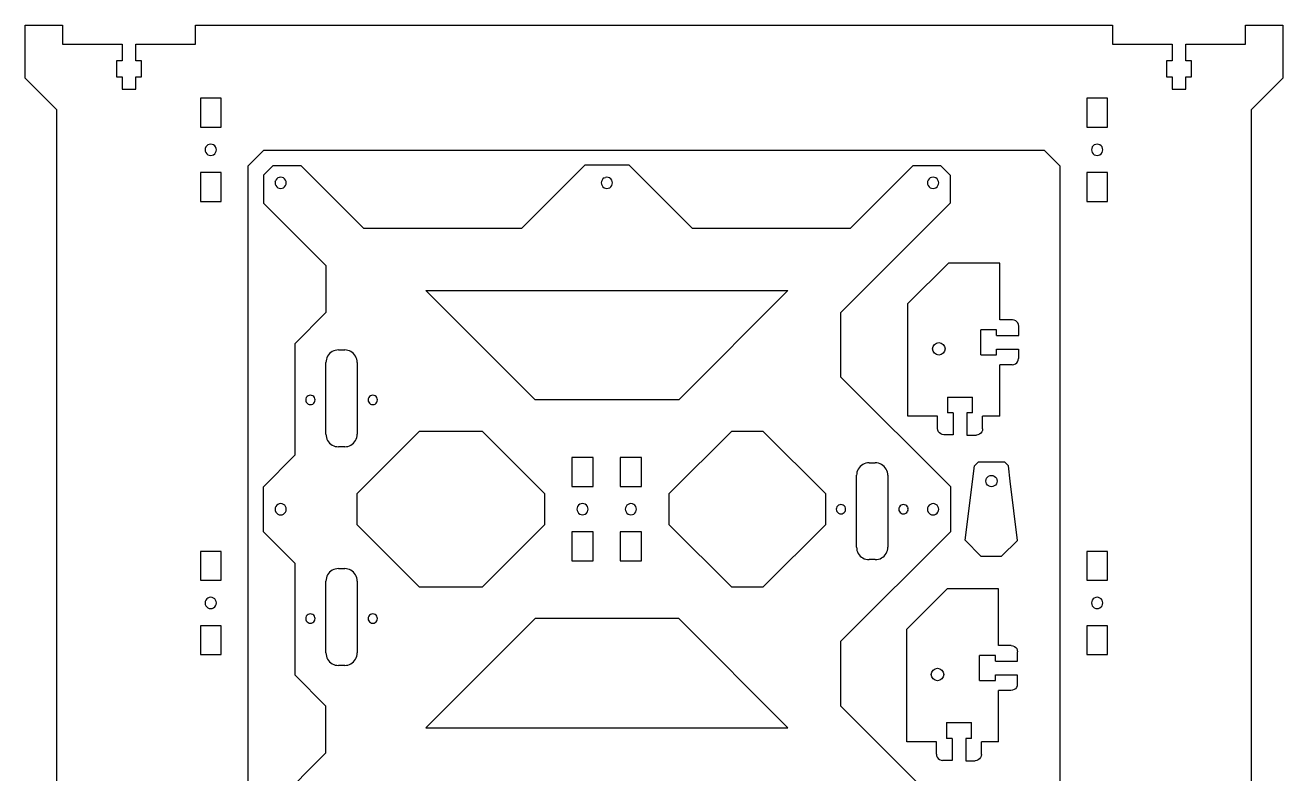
# Model space of a CAD drawing. Header units: inches. Extents: x 17 to 420, y -45 to 373.
# Drawn here: x 16.9 to 419.8, y 133.5 to 373.2 of the extents above; entities that cross this region are included whole.
import ezdxf

# ---------------------------------------------------------------- set-up
doc = ezdxf.new("R2010")
doc.units = ezdxf.units.IN
doc.header["$MEASUREMENT"] = 0

msp = doc.modelspace()

# ---------------------------------------------------------------- linework, layer by layer
for p, q in [((16.87, 373.2), (28.87, 373.2)), ((16.87, 356.2), (16.87, 373.2)), ((28.87, 373.2), (28.87, 367.1)), ((71.47, 367.1), (71.47, 373.2)), ((71.47, 373.2), (365.22, 373.2)), ((365.22, 373.2), (365.22, 367.1)), ((407.82, 367.1), (407.82, 373.2)), ((407.82, 373.2), (419.82, 373.2)), ((419.82, 373.2), (419.82, 356.2)), ((28.87, 367.1), (47.97, 367.1)), ((47.97, 367.1), (47.97, 361.8)), ((52.37, 367.1), (71.47, 367.1)), ((52.37, 361.8), (52.37, 367.1)), ((365.22, 367.1), (384.32, 367.1)), ((384.32, 367.1), (384.32, 361.8)), ((388.72, 367.1), (407.82, 367.1)), ((388.72, 361.8), (388.72, 367.1)), ((46.17, 361.8), (46.17, 356.7)), ((47.97, 361.8), (46.17, 361.8)), ((54.17, 361.8), (52.37, 361.8)), ((54.17, 356.7), (54.17, 361.8)), ((384.32, 361.8), (382.52, 361.8)), ((382.52, 361.8), (382.52, 356.7)), ((390.52, 361.8), (388.72, 361.8)), ((390.52, 356.7), (390.52, 361.8)), ((16.87, 356.2), (26.87, 346.2)), ((46.17, 356.7), (47.97, 356.7)), ((47.97, 356.7), (47.97, 352.75)), ((52.37, 356.7), (54.17, 356.7)), ((52.37, 352.75), (52.37, 356.7)), ((382.52, 356.7), (384.32, 356.7)), ((384.32, 356.7), (384.32, 352.75)), ((388.72, 352.75), (388.72, 356.7)), ((388.72, 356.7), (390.52, 356.7)), ((409.82, 346.2), (419.82, 356.2)), ((47.97, 352.75), (52.37, 352.75)), ((384.32, 352.75), (388.72, 352.75)), ((79.62, 349.79), (73.02, 349.79)), ((73.02, 349.79), (73.02, 340.59)), ((79.62, 340.59), (79.62, 349.79)), ((357.02, 349.79), (357.02, 340.59)), ((363.62, 349.79), (357.02, 349.79)), ((363.62, 340.59), (363.62, 349.79)), ((26.87, 346.2), (26.87, 71.7)), ((409.82, 71.7), (409.82, 346.2)), ((73.02, 340.59), (79.62, 340.59)), ((357.02, 340.59), (363.62, 340.59)), ((75.04, 334.57), (74.76, 334.19)), ((75.42, 334.85), (75.04, 334.57)), ((75.85, 335.03), (75.42, 334.85)), ((76.32, 335.09), (75.85, 335.03)), ((76.78, 335.03), (76.32, 335.09)), ((77.22, 334.85), (76.78, 335.03)), ((77.59, 334.57), (77.22, 334.85)), ((77.88, 334.19), (77.59, 334.57)), ((359.04, 334.57), (358.76, 334.19)), ((359.42, 334.85), (359.04, 334.57)), ((359.85, 335.03), (359.42, 334.85)), ((360.32, 335.09), (359.85, 335.03)), ((360.78, 335.03), (360.32, 335.09)), ((361.22, 334.85), (360.78, 335.03)), ((361.59, 334.57), (361.22, 334.85)), ((361.88, 334.19), (361.59, 334.57)), ((74.58, 333.76), (74.52, 333.29)), ((74.52, 333.29), (74.58, 332.82)), ((74.76, 334.19), (74.58, 333.76)), ((74.58, 332.82), (74.76, 332.39)), ((74.76, 332.39), (75.04, 332.02)), ((75.04, 332.02), (75.42, 331.73)), ((75.42, 331.73), (75.85, 331.55)), ((75.85, 331.55), (76.32, 331.49)), ((76.32, 331.49), (76.78, 331.55)), ((76.78, 331.55), (77.22, 331.73)), ((77.22, 331.73), (77.59, 332.02)), ((77.59, 332.02), (77.88, 332.39)), ((78.06, 333.76), (77.88, 334.19)), ((77.88, 332.39), (78.06, 332.82)), ((78.12, 333.29), (78.06, 333.76)), ((78.06, 332.82), (78.12, 333.29)), ((88.32, 328.2), (93.32, 333.2)), ((93.32, 333.2), (343.32, 333.2)), ((343.32, 333.2), (348.32, 328.2)), ((358.58, 333.76), (358.52, 333.29)), ((358.52, 333.29), (358.58, 332.82)), ((358.76, 334.19), (358.58, 333.76)), ((358.58, 332.82), (358.76, 332.39)), ((358.76, 332.39), (359.04, 332.02)), ((359.04, 332.02), (359.42, 331.73)), ((359.42, 331.73), (359.85, 331.55)), ((359.85, 331.55), (360.32, 331.49)), ((360.32, 331.49), (360.78, 331.55)), ((360.78, 331.55), (361.22, 331.73)), ((361.22, 331.73), (361.59, 332.02)), ((361.59, 332.02), (361.88, 332.39)), ((362.06, 333.76), (361.88, 334.19)), ((361.88, 332.39), (362.06, 332.82)), ((362.12, 333.29), (362.06, 333.76)), ((362.06, 332.82), (362.12, 333.29)), ((88.32, 51.71), (88.32, 328.2)), ((96.25, 328.2), (93.25, 325.2)), ((105.25, 328.2), (96.25, 328.2)), ((105.25, 328.2), (125.25, 308.2)), ((175.97, 308.2), (196.13, 328.35)), ((210.37, 328.35), (196.13, 328.35)), ((230.52, 308.2), (210.37, 328.35)), ((301.25, 328.2), (281.25, 308.2)), ((310.25, 328.2), (301.25, 328.2)), ((313.25, 325.2), (310.25, 328.2)), ((348.32, 328.2), (348.32, 51.71)), ((73.02, 325.99), (73.02, 316.79)), ((79.62, 325.99), (73.02, 325.99)), ((79.62, 316.79), (79.62, 325.99)), ((93.25, 325.2), (93.25, 316.2)), ((97, 323.17), (96.94, 322.71)), ((96.94, 322.71), (97, 322.24)), ((97, 323.17), (97.18, 323.61)), ((97.46, 323.98), (97.18, 323.61)), ((97.84, 324.27), (97.46, 323.98)), ((98.27, 324.45), (97.84, 324.27)), ((98.32, 324.45), (98.27, 324.45)), ((98.74, 324.51), (98.32, 324.45)), ((99.2, 324.45), (98.74, 324.51)), ((99.64, 324.27), (99.2, 324.45)), ((100.01, 323.98), (99.64, 324.27)), ((100.3, 323.61), (100.01, 323.98)), ((100.48, 323.17), (100.3, 323.61)), ((100.54, 322.71), (100.48, 323.17)), ((100.48, 322.24), (100.54, 322.71)), ((201.51, 323.17), (201.45, 322.71)), ((201.45, 322.71), (201.51, 322.24)), ((201.69, 323.61), (201.51, 323.17)), ((201.97, 323.98), (201.69, 323.61)), ((202.35, 324.27), (201.97, 323.98)), ((202.35, 324.27), (202.78, 324.45)), ((203.25, 324.51), (202.78, 324.45)), ((203.71, 324.45), (203.25, 324.51)), ((204.15, 324.27), (203.71, 324.45)), ((204.18, 324.23), (204.15, 324.27)), ((204.52, 323.98), (204.18, 324.23)), ((204.81, 323.61), (204.52, 323.98)), ((204.99, 323.17), (204.81, 323.61)), ((205.05, 322.71), (204.99, 323.17)), ((204.99, 322.24), (205.05, 322.71)), ((306.02, 323.17), (305.96, 322.71)), ((305.96, 322.71), (306.02, 322.24)), ((306.2, 323.61), (306.02, 323.17)), ((306.48, 323.98), (306.2, 323.61)), ((306.86, 324.27), (306.48, 323.98)), ((307.29, 324.45), (306.86, 324.27)), ((307.76, 324.51), (307.29, 324.45)), ((308.22, 324.45), (307.76, 324.51)), ((308.66, 324.27), (308.22, 324.45)), ((309.03, 323.98), (308.66, 324.27)), ((309.32, 323.61), (309.03, 323.98)), ((309.5, 323.17), (309.32, 323.61)), ((309.56, 322.71), (309.5, 323.17)), ((309.5, 322.24), (309.56, 322.71)), ((313.25, 325.2), (313.25, 316.2)), ((363.62, 325.99), (357.02, 325.99)), ((357.02, 325.99), (357.02, 316.79)), ((363.62, 316.79), (363.62, 325.99)), ((97, 322.24), (97.18, 321.81)), ((97.18, 321.81), (97.46, 321.43)), ((97.46, 321.43), (97.84, 321.15)), ((97.84, 321.15), (98.27, 320.97)), ((98.27, 320.97), (98.74, 320.91)), ((98.74, 320.91), (99.2, 320.97)), ((99.2, 320.97), (99.64, 321.15)), ((99.64, 321.15), (100.01, 321.43)), ((100.01, 321.43), (100.3, 321.81)), ((100.3, 321.81), (100.48, 322.24)), ((201.51, 322.24), (201.69, 321.81)), ((201.69, 321.81), (201.97, 321.43)), ((201.97, 321.43), (202.35, 321.15)), ((202.35, 321.15), (202.78, 320.97)), ((202.78, 320.97), (203.25, 320.91)), ((203.25, 320.91), (203.71, 320.97)), ((203.71, 320.97), (204.15, 321.15)), ((204.15, 321.15), (204.52, 321.43)), ((204.52, 321.43), (204.81, 321.81)), ((204.81, 321.81), (204.99, 322.24)), ((306.02, 322.24), (306.2, 321.81)), ((306.2, 321.81), (306.48, 321.43)), ((306.48, 321.43), (306.86, 321.15)), ((306.86, 321.15), (307.29, 320.97)), ((307.29, 320.97), (307.76, 320.91)), ((307.76, 320.91), (308.22, 320.97)), ((308.22, 320.97), (308.66, 321.15)), ((308.66, 321.15), (309.03, 321.43)), ((309.03, 321.43), (309.32, 321.81)), ((309.32, 321.81), (309.5, 322.24)), ((73.02, 316.79), (79.62, 316.79)), ((93.25, 316.2), (113.25, 296.2)), ((313.25, 316.2), (278.25, 281.2)), ((357.02, 316.79), (363.62, 316.79)), ((125.25, 308.2), (175.97, 308.2)), ((230.52, 308.2), (281.25, 308.2)), ((113.25, 296.2), (113.25, 281.2)), ((312.72, 297.04), (299.72, 284.04)), ((329.12, 297.04), (312.72, 297.04)), ((329.12, 278.84), (329.12, 297.04)), ((145.25, 288.2), (261.25, 288.2)), ((145.25, 288.2), (180.25, 253.2)), ((261.25, 288.2), (226.25, 253.2)), ((299.72, 248.04), (299.72, 284.04)), ((113.25, 281.2), (103.25, 271.2)), ((278.25, 260.5), (278.25, 281.2)), ((333.22, 278.84), (329.12, 278.84)), ((333.74, 278.78), (333.22, 278.84)), ((334.22, 278.58), (333.74, 278.78)), ((334.64, 278.26), (334.22, 278.58)), ((334.95, 277.84), (334.64, 278.26)), ((328.12, 275.64), (323.02, 275.64)), ((323.02, 267.64), (323.02, 275.64)), ((328.12, 273.84), (328.12, 275.64)), ((335.15, 277.36), (334.95, 277.84)), ((335.22, 276.84), (335.15, 277.36)), ((335.22, 273.84), (335.22, 276.84)), ((103.25, 271.2), (103.25, 235.47)), ((328.12, 273.84), (335.22, 273.84)), ((113.38, 266.24), (113.28, 265.73)), ((113.55, 266.73), (113.38, 266.24)), ((113.78, 267.2), (113.55, 266.73)), ((114.07, 267.64), (113.78, 267.2)), ((114.42, 268.03), (114.07, 267.64)), ((114.81, 268.38), (114.42, 268.03)), ((115.25, 268.67), (114.81, 268.38)), ((115.72, 268.9), (115.25, 268.67)), ((116.21, 269.07), (115.72, 268.9)), ((116.73, 269.17), (116.21, 269.07)), ((117.25, 269.2), (116.73, 269.17)), ((117.25, 269.2), (119.25, 269.2)), ((119.77, 269.17), (119.25, 269.2)), ((120.28, 269.07), (119.77, 269.17)), ((120.78, 268.9), (120.28, 269.07)), ((121.25, 268.67), (120.78, 268.9)), ((121.68, 268.38), (121.25, 268.67)), ((122.08, 268.03), (121.68, 268.38)), ((122.42, 267.64), (122.08, 268.03)), ((122.71, 267.2), (122.42, 267.64)), ((122.94, 266.73), (122.71, 267.2)), ((123.11, 266.24), (122.94, 266.73)), ((123.21, 265.73), (123.11, 266.24)), ((323.02, 267.64), (328.12, 267.64)), ((328.12, 267.64), (328.12, 269.44)), ((328.12, 269.44), (335.12, 269.44)), ((335.05, 265.93), (335.12, 266.44)), ((335.12, 269.44), (335.12, 266.44)), ((113.28, 265.73), (113.25, 265.2)), ((113.25, 242.2), (113.25, 265.2)), ((123.25, 265.2), (123.21, 265.73)), ((123.25, 265.2), (123.25, 242.2)), ((329.12, 248.04), (329.12, 264.44)), ((333.12, 264.44), (329.12, 264.44)), ((333.12, 264.44), (333.64, 264.51)), ((333.64, 264.51), (334.12, 264.71)), ((334.12, 264.71), (334.54, 265.03)), ((334.54, 265.03), (334.85, 265.44)), ((334.85, 265.44), (335.05, 265.93)), ((313.41, 225.33), (278.25, 260.5)), ((106.95, 253.95), (106.8, 253.59)), ((107.19, 254.26), (106.95, 253.95)), ((107.5, 254.5), (107.19, 254.26)), ((107.86, 254.65), (107.5, 254.5)), ((108.25, 254.7), (107.86, 254.65)), ((108.64, 254.65), (108.25, 254.7)), ((109, 254.5), (108.64, 254.65)), ((109.31, 254.26), (109, 254.5)), ((109.55, 253.95), (109.31, 254.26)), ((109.7, 253.59), (109.55, 253.95)), ((126.95, 253.95), (126.8, 253.59)), ((127.19, 254.26), (126.95, 253.95)), ((127.5, 254.5), (127.19, 254.26)), ((127.86, 254.65), (127.5, 254.5)), ((128.25, 254.7), (127.86, 254.65)), ((128.64, 254.65), (128.25, 254.7)), ((129, 254.5), (128.64, 254.65)), ((129.31, 254.26), (129, 254.5)), ((129.55, 253.95), (129.31, 254.26)), ((129.7, 253.59), (129.55, 253.95)), ((312.42, 254.14), (312.42, 249.04)), ((312.42, 254.14), (320.42, 254.14)), ((320.42, 249.04), (320.42, 254.14)), ((106.8, 253.59), (106.75, 253.2)), ((106.75, 253.2), (106.8, 252.81)), ((106.8, 252.81), (106.95, 252.45)), ((106.95, 252.45), (107.19, 252.14)), ((107.19, 252.14), (107.5, 251.9)), ((107.5, 251.9), (107.86, 251.75)), ((107.86, 251.75), (108.25, 251.7)), ((108.25, 251.7), (108.64, 251.75)), ((108.64, 251.75), (109, 251.9)), ((109, 251.9), (109.31, 252.14)), ((109.31, 252.14), (109.55, 252.45)), ((109.55, 252.45), (109.7, 252.81)), ((109.75, 253.2), (109.7, 253.59)), ((109.7, 252.81), (109.75, 253.2)), ((126.8, 253.59), (126.75, 253.2)), ((126.75, 253.2), (126.8, 252.81)), ((126.8, 252.81), (126.95, 252.45)), ((126.95, 252.45), (127.19, 252.14)), ((127.19, 252.14), (127.5, 251.9)), ((127.5, 251.9), (127.86, 251.75)), ((127.86, 251.75), (128.25, 251.7)), ((128.25, 251.7), (128.64, 251.75)), ((128.64, 251.75), (129, 251.9)), ((129, 251.9), (129.31, 252.14)), ((129.31, 252.14), (129.55, 252.45)), ((129.55, 252.45), (129.7, 252.81)), ((129.75, 253.2), (129.7, 253.59)), ((129.7, 252.81), (129.75, 253.2)), ((226.25, 253.2), (180.25, 253.2)), ((309.22, 248.04), (299.72, 248.04)), ((309.22, 244.04), (309.22, 248.04)), ((314.22, 249.04), (312.42, 249.04)), ((314.22, 249.04), (314.22, 242.04)), ((318.62, 249.04), (318.62, 241.94)), ((320.42, 249.04), (318.62, 249.04)), ((329.12, 248.04), (323.62, 248.04)), ((323.62, 243.94), (323.62, 248.04)), ((113.25, 242.2), (113.28, 241.68)), ((123.21, 241.68), (123.25, 242.2)), ((123.25, 223.2), (143.25, 243.2)), ((143.25, 243.2), (163.25, 243.2)), ((163.25, 243.2), (183.25, 223.2)), ((163.25, 243.2), (163.32, 243.2)), ((223.25, 223.2), (243.25, 243.2)), ((243.25, 243.2), (253.25, 243.2)), ((253.25, 243.2), (273.25, 223.2)), ((309.29, 243.53), (309.22, 244.04)), ((309.49, 243.04), (309.29, 243.53)), ((309.81, 242.63), (309.49, 243.04)), ((310.22, 242.31), (309.81, 242.63)), ((310.7, 242.11), (310.22, 242.31)), ((311.22, 242.04), (310.7, 242.11)), ((314.22, 242.04), (311.22, 242.04)), ((318.62, 241.94), (321.62, 241.94)), ((322.14, 242.01), (321.62, 241.94)), ((322.62, 242.21), (322.14, 242.01)), ((323.04, 242.53), (322.62, 242.21)), ((323.35, 242.94), (323.04, 242.53)), ((323.55, 243.43), (323.35, 242.94)), ((323.62, 243.94), (323.55, 243.43)), ((113.28, 241.68), (113.38, 241.17)), ((113.38, 241.17), (113.55, 240.67)), ((113.55, 240.67), (113.78, 240.2)), ((113.78, 240.2), (114.07, 239.77)), ((114.07, 239.77), (114.42, 239.38)), ((114.42, 239.38), (114.81, 239.03)), ((114.81, 239.03), (115.25, 238.74)), ((115.25, 238.74), (115.72, 238.51)), ((115.72, 238.51), (116.21, 238.34)), ((116.21, 238.34), (116.73, 238.24)), ((116.73, 238.24), (117.25, 238.2)), ((119.25, 238.2), (117.25, 238.2)), ((119.25, 238.2), (119.77, 238.24)), ((119.77, 238.24), (120.28, 238.34)), ((120.28, 238.34), (120.78, 238.51)), ((120.78, 238.51), (121.25, 238.74)), ((121.25, 238.74), (121.68, 239.03)), ((121.68, 239.03), (122.08, 239.38)), ((122.08, 239.38), (122.42, 239.77)), ((122.42, 239.77), (122.71, 240.2)), ((122.71, 240.2), (122.94, 240.67)), ((122.94, 240.67), (123.11, 241.17)), ((123.11, 241.17), (123.21, 241.68)), ((93.08, 225.3), (103.25, 235.47)), ((192.05, 234.73), (192.05, 225.53)), ((198.85, 234.73), (192.05, 234.73)), ((198.85, 225.53), (198.85, 234.73)), ((207.54, 234.72), (207.54, 225.52)), ((214.34, 234.72), (207.54, 234.72)), ((214.34, 225.52), (214.34, 234.72)), ((263.32, 233.2), (263.32, 233.13)), ((283.38, 230.1), (283.28, 229.58)), ((283.55, 230.59), (283.38, 230.1)), ((283.78, 231.06), (283.55, 230.59)), ((284.07, 231.5), (283.78, 231.06)), ((284.42, 231.89), (284.07, 231.5)), ((284.81, 232.23), (284.42, 231.89)), ((285.25, 232.52), (284.81, 232.23)), ((285.72, 232.76), (285.25, 232.52)), ((286.21, 232.92), (285.72, 232.76)), ((286.73, 233.03), (286.21, 232.92)), ((287.25, 233.06), (286.73, 233.03)), ((287.25, 233.06), (289.25, 233.06)), ((289.77, 233.03), (289.25, 233.06)), ((290.28, 232.92), (289.77, 233.03)), ((290.78, 232.76), (290.28, 232.92)), ((291.25, 232.52), (290.78, 232.76)), ((291.68, 232.23), (291.25, 232.52)), ((292.08, 231.89), (291.68, 232.23)), ((292.42, 231.5), (292.08, 231.89)), ((292.71, 231.06), (292.42, 231.5)), ((292.94, 230.59), (292.71, 231.06)), ((293.11, 230.1), (292.94, 230.59)), ((293.21, 229.58), (293.11, 230.1)), ((317.99, 208.25), (321.08, 232.09)), ((321.08, 232.09), (322.21, 233.23)), ((330.71, 233.23), (322.21, 233.23)), ((330.71, 233.23), (331.88, 232.06)), ((332.48, 227.21), (331.88, 232.06)), ((283.28, 229.58), (283.25, 229.06)), ((283.25, 206.06), (283.25, 229.06)), ((293.25, 229.06), (293.21, 229.58)), ((293.25, 229.06), (293.25, 206.06)), ((324.66, 227.21), (324.72, 227.68)), ((324.72, 226.75), (324.66, 227.21)), ((324.72, 227.68), (324.9, 228.11)), ((324.9, 226.31), (324.72, 226.75)), ((324.9, 228.11), (325.19, 228.49)), ((325.19, 225.94), (324.9, 226.31)), ((325.19, 228.49), (325.56, 228.77)), ((325.56, 225.65), (325.19, 225.94)), ((325.56, 228.77), (326, 228.96)), ((326, 228.96), (326.46, 229.02)), ((326.46, 229.02), (326.93, 228.96)), ((326.93, 228.96), (327.37, 228.77)), ((327.37, 228.77), (327.74, 228.49)), ((327.74, 225.94), (327.37, 225.65)), ((327.74, 228.49), (328.03, 228.11)), ((328.03, 226.31), (327.74, 225.94)), ((328.03, 228.11), (328.21, 227.68)), ((328.21, 226.75), (328.03, 226.31)), ((328.21, 227.68), (328.27, 227.21)), ((328.27, 227.21), (328.21, 226.75)), ((334.76, 208.24), (332.48, 227.21)), ((93.08, 225.3), (93.08, 211.06)), ((123.25, 213.2), (123.25, 223.2)), ((183.25, 223.2), (183.25, 213.2)), ((192.05, 225.53), (198.85, 225.53)), ((207.54, 225.52), (214.34, 225.52)), ((223.25, 213.2), (223.25, 223.2)), ((273.25, 223.2), (273.25, 213.2)), ((313.41, 211.09), (313.41, 225.33)), ((326, 225.47), (325.56, 225.65)), ((326.46, 225.41), (326, 225.47)), ((326.93, 225.47), (326.46, 225.41)), ((327.37, 225.65), (326.93, 225.47)), ((97, 218.68), (96.94, 218.22)), ((96.94, 218.22), (96.99, 217.75)), ((96.99, 217.75), (97.17, 217.31)), ((97.19, 219.11), (97, 218.68)), ((97.48, 219.48), (97.19, 219.11)), ((97.85, 219.77), (97.48, 219.48)), ((98.29, 219.94), (97.85, 219.77)), ((98.76, 220), (98.29, 219.94)), ((99.22, 219.93), (98.76, 220)), ((99.65, 219.75), (99.22, 219.93)), ((100.02, 219.46), (99.65, 219.75)), ((100.31, 219.08), (100.02, 219.46)), ((100.29, 217.28), (100.47, 217.71)), ((100.48, 218.64), (100.31, 219.08)), ((100.47, 217.71), (100.54, 218.18)), ((100.54, 218.18), (100.48, 218.64)), ((193.71, 218.7), (193.64, 218.23)), ((193.64, 218.23), (193.71, 217.76)), ((193.88, 219.13), (193.71, 218.7)), ((193.71, 217.76), (193.89, 217.33)), ((194.17, 219.5), (193.88, 219.13)), ((194.54, 219.79), (194.17, 219.5)), ((194.98, 219.97), (194.54, 219.79)), ((195.44, 220.03), (194.98, 219.97)), ((195.91, 219.97), (195.44, 220.03)), ((196.34, 219.79), (195.91, 219.97)), ((196.72, 219.5), (196.34, 219.79)), ((197, 219.13), (196.72, 219.5)), ((197.18, 218.7), (197, 219.13)), ((197, 217.33), (197.18, 217.77)), ((197.24, 218.23), (197.18, 218.7)), ((197.18, 217.77), (197.24, 218.23)), ((209.2, 218.68), (209.14, 218.22)), ((209.14, 218.22), (209.2, 217.75)), ((209.38, 219.12), (209.2, 218.68)), ((209.2, 217.75), (209.38, 217.32)), ((209.67, 219.49), (209.38, 219.12)), ((210.04, 219.77), (209.67, 219.49)), ((210.48, 219.95), (210.04, 219.77)), ((210.94, 220.02), (210.48, 219.95)), ((211.41, 219.95), (210.94, 220.02)), ((211.84, 219.77), (211.41, 219.95)), ((212.21, 219.49), (211.84, 219.77)), ((212.5, 219.12), (212.21, 219.49)), ((212.68, 218.68), (212.5, 219.12)), ((212.5, 217.32), (212.68, 217.75)), ((212.74, 218.22), (212.68, 218.68)), ((212.68, 217.75), (212.74, 218.22)), ((276.8, 218.59), (276.75, 218.2)), ((276.75, 218.2), (276.8, 217.81)), ((276.95, 218.95), (276.8, 218.59)), ((276.8, 217.81), (276.95, 217.45)), ((277.19, 219.26), (276.95, 218.95)), ((277.5, 219.5), (277.19, 219.26)), ((277.86, 219.65), (277.5, 219.5)), ((278.25, 219.7), (277.86, 219.65)), ((278.64, 219.65), (278.25, 219.7)), ((279, 219.5), (278.64, 219.65)), ((279.31, 219.26), (279, 219.5)), ((279.55, 218.95), (279.31, 219.26)), ((279.7, 218.59), (279.55, 218.95)), ((279.55, 217.45), (279.7, 217.81)), ((279.75, 218.2), (279.7, 218.59)), ((279.7, 217.81), (279.75, 218.2)), ((296.8, 218.59), (296.75, 218.2)), ((296.75, 218.2), (296.8, 217.81)), ((296.95, 218.95), (296.8, 218.59)), ((296.8, 217.81), (296.95, 217.45)), ((297.19, 219.26), (296.95, 218.95)), ((297.5, 219.5), (297.19, 219.26)), ((297.86, 219.65), (297.5, 219.5)), ((298.25, 219.7), (297.86, 219.65)), ((298.64, 219.65), (298.25, 219.7)), ((299, 219.5), (298.64, 219.65)), ((299.31, 219.26), (299, 219.5)), ((299.55, 218.95), (299.31, 219.26)), ((299.55, 218.95), (299.7, 218.59)), ((299.7, 217.81), (299.55, 217.45)), ((299.75, 218.2), (299.7, 218.59)), ((299.7, 217.81), (299.75, 218.2)), ((306.02, 218.68), (305.96, 218.22)), ((305.96, 218.22), (306.01, 217.75)), ((306.01, 217.75), (306.19, 217.31)), ((306.21, 219.11), (306.02, 218.68)), ((306.5, 219.48), (306.21, 219.11)), ((306.88, 219.77), (306.5, 219.48)), ((307.31, 219.94), (306.88, 219.77)), ((307.78, 220), (307.31, 219.94)), ((308.24, 219.93), (307.78, 220)), ((308.68, 219.75), (308.24, 219.93)), ((309.04, 219.46), (308.68, 219.75)), ((309.33, 219.08), (309.04, 219.46)), ((309.31, 217.28), (309.49, 217.71)), ((309.5, 218.64), (309.33, 219.08)), ((309.49, 217.71), (309.56, 218.18)), ((309.56, 218.18), (309.5, 218.64)), ((97.17, 217.31), (97.45, 216.94)), ((97.45, 216.94), (97.82, 216.65)), ((97.82, 216.65), (98.25, 216.46)), ((98.25, 216.46), (98.72, 216.4)), ((98.72, 216.4), (99.18, 216.45)), ((99.18, 216.45), (99.62, 216.63)), ((99.62, 216.63), (100, 216.91)), ((100, 216.91), (100.29, 217.28)), ((193.89, 217.33), (194.17, 216.96)), ((194.17, 216.96), (194.54, 216.67)), ((194.54, 216.67), (194.98, 216.49)), ((194.98, 216.49), (195.44, 216.43)), ((195.44, 216.43), (195.91, 216.49)), ((195.91, 216.49), (196.34, 216.67)), ((196.34, 216.67), (196.72, 216.96)), ((196.72, 216.96), (197, 217.33)), ((209.38, 217.32), (209.67, 216.94)), ((209.67, 216.94), (210.04, 216.66)), ((210.04, 216.66), (210.48, 216.48)), ((210.48, 216.48), (210.94, 216.42)), ((210.94, 216.42), (211.41, 216.48)), ((211.41, 216.48), (211.84, 216.66)), ((211.84, 216.66), (212.21, 216.94)), ((212.21, 216.94), (212.5, 217.32)), ((276.95, 217.45), (277.19, 217.14)), ((277.19, 217.14), (277.5, 216.9)), ((277.5, 216.9), (277.86, 216.75)), ((277.86, 216.75), (278.25, 216.7)), ((278.25, 216.7), (278.64, 216.75)), ((278.64, 216.75), (279, 216.9)), ((279, 216.9), (279.31, 217.14)), ((279.31, 217.14), (279.55, 217.45)), ((296.95, 217.45), (297.19, 217.14)), ((297.19, 217.14), (297.5, 216.9)), ((297.5, 216.9), (297.86, 216.75)), ((297.86, 216.75), (298.25, 216.7)), ((298.25, 216.7), (298.64, 216.75)), ((298.64, 216.75), (299, 216.9)), ((299, 216.9), (299.31, 217.14)), ((299.31, 217.14), (299.55, 217.45)), ((306.19, 217.31), (306.47, 216.94)), ((306.47, 216.94), (306.84, 216.65)), ((306.84, 216.65), (307.27, 216.46)), ((307.27, 216.46), (307.74, 216.4)), ((307.74, 216.4), (308.2, 216.45)), ((308.2, 216.45), (308.64, 216.63)), ((308.64, 216.63), (309.02, 216.91)), ((309.02, 216.91), (309.31, 217.28)), ((93.08, 211.06), (103.25, 200.89)), ((143.25, 193.2), (123.25, 213.2)), ((183.25, 213.2), (163.25, 193.2)), ((192.05, 210.93), (192.05, 201.73)), ((198.85, 210.93), (192.05, 210.93)), ((198.85, 201.73), (198.85, 210.93)), ((214.34, 210.92), (207.54, 210.92)), ((207.54, 210.92), (207.54, 201.72)), ((214.34, 201.72), (214.34, 210.92)), ((243.25, 193.2), (223.25, 213.2)), ((273.25, 213.2), (253.25, 193.2)), ((313.41, 211.09), (278.25, 175.92)), ((283.25, 206.06), (283.28, 205.54)), ((283.28, 205.54), (283.38, 205.02)), ((293.11, 205.02), (293.21, 205.54)), ((293.21, 205.54), (293.25, 206.06)), ((317.99, 208.25), (323.06, 203.18)), ((329.7, 203.18), (334.76, 208.24)), ((79.62, 204.71), (73.02, 204.71)), ((73.02, 204.71), (73.02, 195.51)), ((79.62, 195.51), (79.62, 204.71)), ((192.05, 201.73), (198.85, 201.73)), ((207.54, 201.72), (214.34, 201.72)), ((263.32, 203.27), (263.32, 203.2)), ((283.38, 205.02), (283.55, 204.53)), ((283.55, 204.53), (283.78, 204.06)), ((283.78, 204.06), (284.07, 203.62)), ((284.07, 203.62), (284.42, 203.23)), ((284.42, 203.23), (284.81, 202.89)), ((284.81, 202.89), (285.25, 202.6)), ((285.25, 202.6), (285.72, 202.36)), ((285.72, 202.36), (286.21, 202.2)), ((286.21, 202.2), (286.73, 202.09)), ((286.73, 202.09), (287.25, 202.06)), ((289.25, 202.06), (287.25, 202.06)), ((289.25, 202.06), (289.77, 202.09)), ((289.77, 202.09), (290.28, 202.2)), ((290.28, 202.2), (290.78, 202.36)), ((290.78, 202.36), (291.25, 202.6)), ((291.25, 202.6), (291.68, 202.89)), ((291.68, 202.89), (292.08, 203.23)), ((292.08, 203.23), (292.42, 203.62)), ((292.42, 203.62), (292.71, 204.06)), ((292.71, 204.06), (292.94, 204.53)), ((292.94, 204.53), (293.11, 205.02)), ((323.06, 203.18), (329.7, 203.18)), ((363.62, 204.71), (357.02, 204.71)), ((357.02, 204.71), (357.02, 195.51)), ((363.62, 195.51), (363.62, 204.71)), ((103.25, 200.89), (103.25, 165.2)), ((114.07, 197.63), (113.78, 197.2)), ((114.42, 198.03), (114.07, 197.63)), ((114.81, 198.37), (114.42, 198.03)), ((115.25, 198.66), (114.81, 198.37)), ((115.72, 198.89), (115.25, 198.66)), ((116.21, 199.06), (115.72, 198.89)), ((116.73, 199.16), (116.21, 199.06)), ((117.25, 199.2), (116.73, 199.16)), ((117.25, 199.2), (119.25, 199.2)), ((119.77, 199.16), (119.25, 199.2)), ((120.28, 199.06), (119.77, 199.16)), ((120.78, 198.89), (120.28, 199.06)), ((121.25, 198.66), (120.78, 198.89)), ((121.68, 198.37), (121.25, 198.66)), ((122.08, 198.03), (121.68, 198.37)), ((122.42, 197.63), (122.08, 198.03)), ((122.71, 197.2), (122.42, 197.63)), ((73.02, 195.51), (79.62, 195.51)), ((113.28, 195.72), (113.25, 195.2)), ((113.25, 172.2), (113.25, 195.2)), ((113.38, 196.23), (113.28, 195.72)), ((113.55, 196.73), (113.38, 196.23)), ((113.78, 197.2), (113.55, 196.73)), ((122.94, 196.73), (122.71, 197.2)), ((123.11, 196.23), (122.94, 196.73)), ((123.21, 195.72), (123.11, 196.23)), ((123.25, 195.2), (123.21, 195.72)), ((123.25, 195.2), (123.25, 172.2)), ((357.02, 195.51), (363.62, 195.51)), ((75.04, 189.48), (74.76, 189.11)), ((75.42, 189.77), (75.04, 189.48)), ((75.85, 189.95), (75.42, 189.77)), ((76.32, 190.01), (75.85, 189.95)), ((76.78, 189.95), (76.32, 190.01)), ((77.22, 189.77), (76.78, 189.95)), ((77.59, 189.48), (77.22, 189.77)), ((77.88, 189.11), (77.59, 189.48)), ((163.25, 193.2), (143.25, 193.2)), ((253.25, 193.2), (243.25, 193.2)), ((312.32, 192.77), (299.32, 179.77)), ((328.72, 192.77), (312.32, 192.77)), ((328.72, 174.57), (328.72, 192.77)), ((359.04, 189.48), (358.76, 189.11)), ((359.42, 189.77), (359.04, 189.48)), ((359.85, 189.95), (359.42, 189.77)), ((360.32, 190.01), (359.85, 189.95)), ((360.78, 189.95), (360.32, 190.01)), ((361.22, 189.77), (360.78, 189.95)), ((361.59, 189.48), (361.22, 189.77)), ((361.88, 189.11), (361.59, 189.48)), ((74.58, 188.67), (74.52, 188.21)), ((74.52, 188.21), (74.58, 187.74)), ((74.76, 189.11), (74.58, 188.67)), ((74.58, 187.74), (74.76, 187.31)), ((74.76, 187.31), (75.04, 186.93)), ((75.04, 186.93), (75.42, 186.65)), ((75.42, 186.65), (75.85, 186.47)), ((75.85, 186.47), (76.32, 186.4)), ((76.32, 186.4), (76.78, 186.47)), ((76.78, 186.47), (77.22, 186.65)), ((77.22, 186.65), (77.59, 186.93)), ((77.59, 186.93), (77.88, 187.31)), ((78.06, 188.67), (77.88, 189.11)), ((77.88, 187.31), (78.06, 187.74)), ((78.12, 188.21), (78.06, 188.67)), ((78.06, 187.74), (78.12, 188.21)), ((358.58, 188.67), (358.52, 188.21)), ((358.52, 188.21), (358.58, 187.74)), ((358.76, 189.11), (358.58, 188.67)), ((358.58, 187.74), (358.76, 187.31)), ((358.76, 187.31), (359.04, 186.93)), ((359.04, 186.93), (359.42, 186.65)), ((359.42, 186.65), (359.85, 186.47)), ((359.85, 186.47), (360.32, 186.4)), ((360.32, 186.4), (360.78, 186.47)), ((360.78, 186.47), (361.22, 186.65)), ((361.22, 186.65), (361.59, 186.93)), ((361.59, 186.93), (361.88, 187.31)), ((362.06, 188.67), (361.88, 189.11)), ((361.88, 187.31), (362.06, 187.74)), ((362.12, 188.21), (362.06, 188.67)), ((362.06, 187.74), (362.12, 188.21)), ((106.8, 183.59), (106.75, 183.2)), ((106.75, 183.2), (106.8, 182.81)), ((106.95, 183.95), (106.8, 183.59)), ((106.8, 182.81), (106.95, 182.45)), ((107.19, 184.26), (106.95, 183.95)), ((106.95, 182.45), (107.19, 182.14)), ((107.5, 184.5), (107.19, 184.26)), ((107.19, 182.14), (107.5, 181.9)), ((107.86, 184.65), (107.5, 184.5)), ((107.5, 181.9), (107.86, 181.75)), ((108.25, 184.7), (107.86, 184.65)), ((107.86, 181.75), (108.25, 181.7)), ((108.64, 184.65), (108.25, 184.7)), ((108.25, 181.7), (108.64, 181.75)), ((109, 184.5), (108.64, 184.65)), ((108.64, 181.75), (109, 181.9)), ((109.31, 184.26), (109, 184.5)), ((109, 181.9), (109.31, 182.14)), ((109.55, 183.95), (109.31, 184.26)), ((109.31, 182.14), (109.55, 182.45)), ((109.7, 183.59), (109.55, 183.95)), ((109.55, 182.45), (109.7, 182.81)), ((109.75, 183.2), (109.7, 183.59)), ((109.7, 182.81), (109.75, 183.2)), ((126.8, 183.59), (126.75, 183.2)), ((126.75, 183.2), (126.8, 182.81)), ((126.95, 183.95), (126.8, 183.59)), ((126.8, 182.81), (126.95, 182.45)), ((127.19, 184.26), (126.95, 183.95)), ((126.95, 182.45), (127.19, 182.14)), ((127.5, 184.5), (127.19, 184.26)), ((127.19, 182.14), (127.5, 181.9)), ((127.86, 184.65), (127.5, 184.5)), ((127.5, 181.9), (127.86, 181.75)), ((128.25, 184.7), (127.86, 184.65)), ((127.86, 181.75), (128.25, 181.7)), ((128.64, 184.65), (128.25, 184.7)), ((128.25, 181.7), (128.64, 181.75)), ((129, 184.5), (128.64, 184.65)), ((128.64, 181.75), (129, 181.9)), ((129.31, 184.26), (129, 184.5)), ((129, 181.9), (129.31, 182.14)), ((129.55, 183.95), (129.31, 184.26)), ((129.31, 182.14), (129.55, 182.45)), ((129.7, 183.59), (129.55, 183.95)), ((129.55, 182.45), (129.7, 182.81)), ((129.75, 183.2), (129.7, 183.59)), ((129.7, 182.81), (129.75, 183.2)), ((180.25, 183.2), (145.25, 148.2)), ((226.25, 183.2), (180.25, 183.2)), ((261.25, 148.2), (226.25, 183.2)), ((79.62, 180.91), (73.02, 180.91)), ((73.02, 180.91), (73.02, 171.71)), ((79.62, 171.71), (79.62, 180.91)), ((299.32, 143.77), (299.32, 179.77)), ((357.02, 180.91), (357.02, 171.71)), ((363.62, 180.91), (357.02, 180.91)), ((363.62, 171.71), (363.62, 180.91)), ((278.25, 155.2), (278.25, 175.92)), ((332.82, 174.57), (328.72, 174.57)), ((332.82, 174.57), (333.33, 174.5)), ((333.33, 174.5), (333.82, 174.3)), ((333.82, 174.3), (334.23, 173.98)), ((334.23, 173.98), (334.55, 173.57)), ((334.55, 173.57), (334.75, 173.09)), ((73.02, 171.71), (79.62, 171.71)), ((113.25, 172.2), (113.28, 171.68)), ((113.28, 171.68), (113.38, 171.16)), ((113.38, 171.16), (113.55, 170.67)), ((113.55, 170.67), (113.78, 170.2)), ((113.78, 170.2), (114.07, 169.76)), ((114.07, 169.76), (114.42, 169.37)), ((114.42, 169.37), (114.81, 169.02)), ((121.68, 169.02), (122.08, 169.37)), ((122.08, 169.37), (122.42, 169.76)), ((122.42, 169.76), (122.71, 170.2)), ((122.71, 170.2), (122.94, 170.67)), ((122.94, 170.67), (123.11, 171.16)), ((123.11, 171.16), (123.21, 171.68)), ((123.21, 171.68), (123.25, 172.2)), ((327.72, 171.37), (322.62, 171.37)), ((322.62, 163.37), (322.62, 171.37)), ((327.72, 169.57), (327.72, 171.37)), ((327.72, 169.57), (334.82, 169.57)), ((334.75, 173.09), (334.82, 172.57)), ((334.82, 169.57), (334.82, 172.57)), ((357.02, 171.71), (363.62, 171.71)), ((114.81, 169.02), (115.25, 168.73)), ((115.25, 168.73), (115.72, 168.5)), ((115.72, 168.5), (116.21, 168.33)), ((116.21, 168.33), (116.73, 168.23)), ((116.73, 168.23), (117.25, 168.2)), ((119.25, 168.2), (117.25, 168.2)), ((119.25, 168.2), (119.77, 168.23)), ((119.77, 168.23), (120.28, 168.33)), ((120.28, 168.33), (120.78, 168.5)), ((120.78, 168.5), (121.25, 168.73)), ((121.25, 168.73), (121.68, 169.02)), ((103.25, 165.2), (113.25, 155.2)), ((322.62, 163.37), (327.72, 163.37)), ((327.72, 165.17), (334.72, 165.17)), ((327.72, 163.37), (327.72, 165.17)), ((334.65, 161.65), (334.45, 161.17)), ((334.72, 162.17), (334.65, 161.65)), ((334.72, 165.17), (334.72, 162.17)), ((328.72, 143.77), (328.72, 160.17)), ((332.72, 160.17), (328.72, 160.17)), ((333.23, 160.24), (332.72, 160.17)), ((333.72, 160.44), (333.23, 160.24)), ((334.13, 160.75), (333.72, 160.44)), ((334.45, 161.17), (334.13, 160.75)), ((113.25, 140.2), (113.25, 155.2)), ((278.25, 155.2), (313.25, 120.2)), ((312.02, 149.87), (312.02, 144.77)), ((312.02, 149.87), (320.02, 149.87)), ((320.02, 144.77), (320.02, 149.87)), ((145.25, 148.2), (261.25, 148.2)), ((308.82, 143.77), (299.32, 143.77)), ((308.82, 139.77), (308.82, 143.77)), ((313.82, 144.77), (312.02, 144.77)), ((313.82, 144.77), (313.82, 137.77)), ((320.02, 144.77), (318.22, 144.77)), ((318.22, 144.77), (318.22, 137.67)), ((328.72, 143.77), (323.22, 143.77)), ((323.22, 139.67), (323.22, 143.77)), ((93.25, 120.2), (113.25, 140.2)), ((308.82, 139.77), (308.88, 139.25)), ((308.88, 139.25), (309.08, 138.77)), ((309.08, 138.77), (309.4, 138.35)), ((309.4, 138.35), (309.82, 138.04)), ((309.82, 138.04), (310.3, 137.84)), ((310.3, 137.84), (310.82, 137.77)), ((313.82, 137.77), (310.82, 137.77)), ((318.22, 137.67), (321.22, 137.67)), ((321.73, 137.74), (321.22, 137.67)), ((322.22, 137.94), (321.73, 137.74)), ((322.63, 138.25), (322.22, 137.94)), ((322.95, 138.67), (322.63, 138.25)), ((323.15, 139.15), (322.95, 138.67)), ((323.22, 139.67), (323.15, 139.15))]:
    msp.add_line(p, q)
for centre in [(309.6, 269.58), (309.19, 165.31)]:
    msp.add_circle(centre, 2)

doc.saveas('drawing.dxf')
